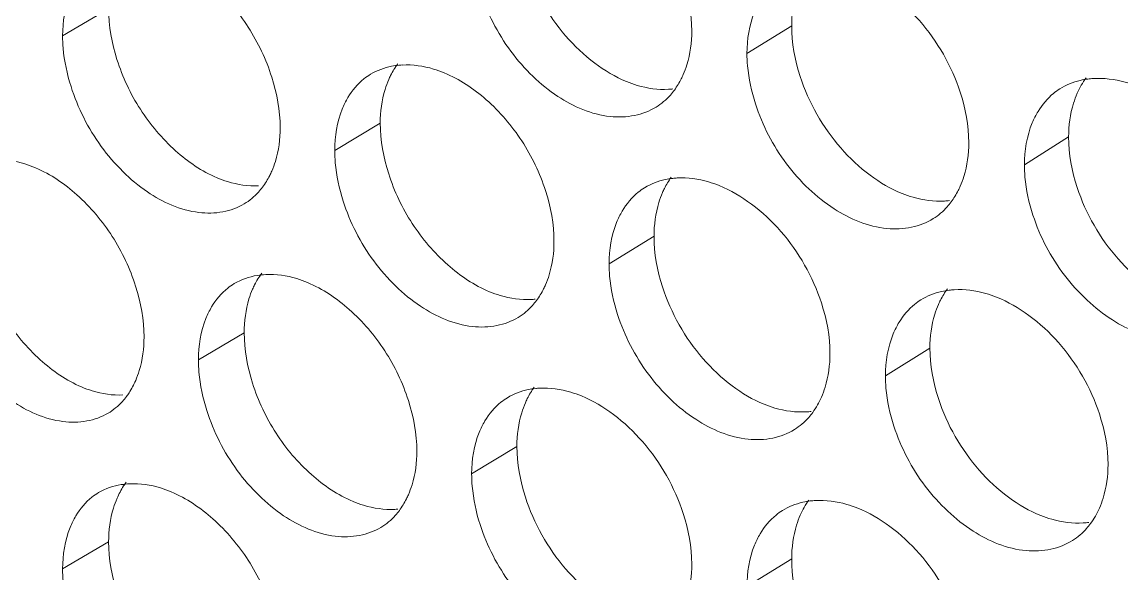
# Model space of a CAD drawing. Header units: millimetres. Extents: x 1177 to 4147, y 93 to 2194.
# Drawn here: x 2615.09 to 2631.35, y 845.47 to 853.62 of the extents above; entities that cross this region are included whole.
import ezdxf

# ---------------------------------------------------------------- set-up
doc = ezdxf.new("R2010")
doc.units = ezdxf.units.MM
doc.header["$LTSCALE"] = 0.1
doc.layers.get('0').update_dxf_attribs({"lineweight": 13})
doc.layers.add('标注', color=251, linetype='Continuous', lineweight=9)

# ---------------------------------------------------------------- blocks, each defined once
blk = doc.blocks.new('02')
at = {"layer": '标注'}
for p, q in [((4506.808, 811.005), (4505.836, 810.434)), ((4521.226, 810.646), (4520.281, 810.064)), ((4512.541, 808.591), (4511.58, 808.015)), ((4527.071, 808.3), (4526.138, 807.713)), ((4518.32, 806.204), (4517.37, 805.624)), ((4509.669, 804.17), (4508.703, 803.596)), ((4524.143, 803.845), (4523.204, 803.26)), ((4515.425, 801.77), (4514.47, 801.191)), ((4506.808, 799.755), (4505.836, 799.184)), ((4506.808, 799.755), (4505.836, 799.184)), ((4521.226, 799.396), (4520.281, 798.814))]:
    blk.add_line(p, q, dxfattribs=at)
for centre, radius, start, end in [((4513.09, 808.168), 1.654, 92.9003, 95.1818), ((4527.696, 807.834), 1.703, 93.4995, 97.4403), ((4518.536, 810.961), 1.657, 273.1165, 276.3409), ((4518.899, 805.766), 1.671, 93.1402, 96.3143), ((4524.353, 808.626), 1.681, 273.3584, 276.8634), ((4524.753, 803.385), 1.695, 93.382, 96.8256), ((4515.644, 806.517), 1.649, 272.9969, 275.7719), ((4515.989, 801.339), 1.662, 93.0207, 95.749), ((4521.439, 804.162), 1.666, 273.2354, 276.9082), ((4521.82, 798.951), 1.68, 93.2591, 96.8777), ((4512.763, 802.08), 1.64, 272.8765, 275.2009), ((4527.279, 801.84), 1.689, 273.4759, 277.4824)]:
    blk.add_arc(centre, radius, start, end, dxfattribs=at)
for points, knots in [([(4519.116, 810.537), (4519.116, 810.898), (4518.939, 811.837), (4518.318, 812.931), (4517.499, 813.704), (4517.029, 813.987), (4516.789, 814.085)], [0, 0, 0, 0, 0.243452, 0.63453, 0.824864, 1, 1, 1, 1]), ([(4515.425, 813.02), (4515.425, 812.659), (4515.6, 811.72), (4516.216, 810.624), (4517.032, 809.85), (4517.5, 809.567), (4517.74, 809.469)], [0, 0, 0, 0, 0.243755, 0.63494, 0.825083, 1, 1, 1, 1]), ([(4510.428, 808.497), (4510.428, 808.858), (4510.288, 809.607), (4509.799, 810.641), (4509.067, 811.503), (4508.45, 811.926), (4508.128, 812.061)], [0, 0, 0, 0, 0.243745, 0.505466, 0.764291, 1, 1, 1, 1]), ([(4506.115, 811.553), (4506.069, 811.476), (4505.898, 811.127), (4505.836, 810.731), (4505.836, 810.434)], [0, 0, 0, 0, 0.232263, 1, 1, 1, 1]), ([(4521.406, 811.568), (4521.376, 811.5), (4521.267, 811.204), (4521.226, 810.886), (4521.226, 810.646)], [0, 0, 0, 0, 0.236256, 1, 1, 1, 1]), ([(4524.963, 808.181), (4524.963, 808.541), (4524.785, 809.48), (4524.159, 810.572), (4523.334, 811.341), (4522.86, 811.621), (4522.619, 811.718)], [0, 0, 0, 0, 0.243126, 0.633835, 0.824352, 1, 1, 1, 1]), ([(4514.648, 811.374), (4514.793, 810.923), (4515.124, 810.277), (4515.744, 809.574), (4516.404, 809.032), (4517.165, 808.703), (4517.903, 808.725), (4518.224, 808.846), (4518.362, 808.931)], [0, 0, 0, 0, 0.285015, 0.426566, 0.56171, 0.798641, 0.902454, 1, 1, 1, 1]), ([(4520.56, 811.177), (4520.514, 811.099), (4520.344, 810.752), (4520.281, 810.359), (4520.281, 810.064)], [0, 0, 0, 0, 0.233434, 1, 1, 1, 1]), ([(4506.808, 811.005), (4506.808, 810.644), (4506.946, 809.895), (4507.432, 808.861), (4508.16, 807.997), (4508.775, 807.574), (4509.096, 807.438)], [0, 0, 0, 0, 0.24405, 0.505923, 0.764587, 1, 1, 1, 1]), ([(4521.226, 810.646), (4521.226, 810.286), (4521.402, 809.347), (4522.024, 808.254), (4522.845, 807.483), (4523.318, 807.203), (4523.559, 807.106)], [0, 0, 0, 0, 0.243429, 0.634245, 0.824571, 1, 1, 1, 1]), ([(4505.836, 810.434), (4505.836, 810.347), (4505.853, 809.986), (4505.93, 809.628), (4506.013, 809.365)], [0, 0, 0, 0, 0.239158, 1, 1, 1, 1]), ([(4518.936, 809.616), (4518.965, 809.684), (4519.074, 809.979), (4519.116, 810.297), (4519.116, 810.537)], [0, 0, 0, 0, 0.236199, 1, 1, 1, 1]), ([(4520.281, 810.064), (4520.281, 809.977), (4520.299, 809.616), (4520.377, 809.259), (4520.461, 808.997)], [0, 0, 0, 0, 0.239348, 1, 1, 1, 1]), ([(4512.941, 809.815), (4512.887, 809.81), (4512.676, 809.78), (4512.472, 809.704), (4512.336, 809.623)], [0, 0, 0, 0, 0.257466, 1, 1, 1, 1]), ([(4512.909, 809.843), (4512.852, 809.767), (4512.786, 809.657), (4512.732, 809.542), (4512.719, 809.512)], [0, 0, 0, 0, 0.743694, 1, 1, 1, 1]), ([(4513.891, 809.654), (4513.817, 809.684), (4513.533, 809.786), (4513.228, 809.831), (4513.007, 809.819)], [0, 0, 0, 0, 0.265915, 1, 1, 1, 1]), ([(4512.336, 809.623), (4512.288, 809.594), (4512.099, 809.463), (4511.948, 809.281), (4511.859, 809.132)], [0, 0, 0, 0, 0.245262, 1, 1, 1, 1]), ([(4512.719, 809.512), (4512.69, 809.444), (4512.582, 809.149), (4512.541, 808.831), (4512.541, 808.591)], [0, 0, 0, 0, 0.235813, 1, 1, 1, 1]), ([(4516.208, 806.1), (4516.208, 806.461), (4516.067, 807.21), (4515.574, 808.241), (4514.836, 809.101), (4514.214, 809.52), (4513.891, 809.654)], [0, 0, 0, 0, 0.243409, 0.504813, 0.763684, 1, 1, 1, 1]), ([(4517.74, 809.469), (4517.814, 809.438), (4518.098, 809.338), (4518.405, 809.294), (4518.626, 809.307)], [0, 0, 0, 0, 0.265516, 1, 1, 1, 1]), ([(4518.75, 809.291), (4518.805, 809.366), (4518.87, 809.474), (4518.923, 809.587), (4518.936, 809.616)], [0, 0, 0, 0, 0.744058, 1, 1, 1, 1]), ([(4527.475, 809.523), (4527.422, 809.516), (4527.215, 809.479), (4527.016, 809.398), (4526.884, 809.315)], [0, 0, 0, 0, 0.256726, 1, 1, 1, 1]), ([(4528.493, 809.379), (4528.417, 809.409), (4528.127, 809.507), (4527.816, 809.548), (4527.592, 809.534)], [0, 0, 0, 0, 0.265131, 1, 1, 1, 1]), ([(4506.013, 809.365), (4506.155, 808.915), (4506.48, 808.271), (4507.089, 807.564), (4507.737, 807.018), (4508.484, 806.681), (4509.215, 806.691), (4509.533, 806.806), (4509.67, 806.888)], [0, 0, 0, 0, 0.286235, 0.428153, 0.563457, 0.799968, 0.903181, 1, 1, 1, 1]), ([(4518.362, 808.931), (4518.475, 809), (4518.612, 809.117), (4518.723, 809.255), (4518.75, 809.291)], [0, 0, 0, 0, 0.744664, 1, 1, 1, 1]), ([(4526.884, 809.315), (4526.838, 809.286), (4526.659, 809.157), (4526.513, 808.983), (4526.427, 808.841)], [0, 0, 0, 0, 0.246012, 1, 1, 1, 1]), ([(4527.253, 809.223), (4527.223, 809.154), (4527.113, 808.859), (4527.071, 808.54), (4527.071, 808.3)], [0, 0, 0, 0, 0.236551, 1, 1, 1, 1]), ([(4511.859, 809.132), (4511.813, 809.055), (4511.643, 808.707), (4511.58, 808.312), (4511.58, 808.015)], [0, 0, 0, 0, 0.232735, 1, 1, 1, 1]), ([(4520.461, 808.997), (4520.608, 808.545), (4520.943, 807.899), (4521.57, 807.197), (4522.239, 806.658), (4523.008, 806.336), (4523.752, 806.366), (4524.075, 806.491), (4524.214, 806.577)], [0, 0, 0, 0, 0.284212, 0.425524, 0.560563, 0.797774, 0.901979, 1, 1, 1, 1]), ([(4526.427, 808.841), (4526.379, 808.763), (4526.203, 808.413), (4526.138, 808.013), (4526.138, 807.713)], [0, 0, 0, 0, 0.233654, 1, 1, 1, 1]), ([(4512.541, 808.591), (4512.541, 808.23), (4512.681, 807.482), (4513.171, 806.449), (4513.905, 805.588), (4514.524, 805.169), (4514.847, 805.035)], [0, 0, 0, 0, 0.243714, 0.505271, 0.763981, 1, 1, 1, 1]), ([(4510.25, 807.578), (4510.28, 807.646), (4510.387, 807.94), (4510.428, 808.258), (4510.428, 808.497)], [0, 0, 0, 0, 0.235754, 1, 1, 1, 1]), ([(4527.071, 808.3), (4527.071, 807.94), (4527.249, 807.002), (4527.876, 805.91), (4528.704, 805.145), (4529.179, 804.867), (4529.422, 804.771)], [0, 0, 0, 0, 0.243106, 0.633556, 0.824063, 1, 1, 1, 1]), ([(4524.782, 807.26), (4524.812, 807.328), (4524.921, 807.623), (4524.963, 807.941), (4524.963, 808.181)], [0, 0, 0, 0, 0.236494, 1, 1, 1, 1]), ([(4505.264, 807.65), (4505.191, 807.681), (4504.912, 807.785), (4504.609, 807.832), (4504.391, 807.822)], [0, 0, 0, 0, 0.266406, 1, 1, 1, 1]), ([(4511.58, 808.015), (4511.58, 807.929), (4511.597, 807.567), (4511.675, 807.21), (4511.758, 806.948)], [0, 0, 0, 0, 0.239233, 1, 1, 1, 1]), ([(4507.555, 804.081), (4507.555, 804.442), (4507.415, 805.191), (4506.928, 806.225), (4506.199, 807.09), (4505.585, 807.514), (4505.264, 807.65)], [0, 0, 0, 0, 0.243914, 0.505794, 0.764596, 1, 1, 1, 1]), ([(4510.058, 807.242), (4510.115, 807.319), (4510.183, 807.43), (4510.237, 807.547), (4510.25, 807.578)], [0, 0, 0, 0, 0.74354, 1, 1, 1, 1]), ([(4526.138, 807.713), (4526.138, 807.627), (4526.155, 807.266), (4526.234, 806.909), (4526.319, 806.647)], [0, 0, 0, 0, 0.239426, 1, 1, 1, 1]), ([(4509.096, 807.438), (4509.169, 807.408), (4509.449, 807.305), (4509.753, 807.259), (4509.971, 807.27)], [0, 0, 0, 0, 0.265996, 1, 1, 1, 1]), ([(4518.715, 807.427), (4518.662, 807.421), (4518.455, 807.388), (4518.255, 807.311), (4518.122, 807.23)], [0, 0, 0, 0, 0.257038, 1, 1, 1, 1]), ([(4518.684, 807.45), (4518.63, 807.375), (4518.565, 807.268), (4518.512, 807.155), (4518.499, 807.126)], [0, 0, 0, 0, 0.744038, 1, 1, 1, 1]), ([(4519.698, 807.273), (4519.624, 807.303), (4519.338, 807.404), (4519.03, 807.447), (4518.807, 807.435)], [0, 0, 0, 0, 0.265596, 1, 1, 1, 1]), ([(4509.67, 806.888), (4509.782, 806.955), (4509.92, 807.07), (4510.031, 807.206), (4510.058, 807.242)], [0, 0, 0, 0, 0.744409, 1, 1, 1, 1]), ([(4518.122, 807.23), (4518.074, 807.2), (4517.887, 807.068), (4517.737, 806.887), (4517.649, 806.738)], [0, 0, 0, 0, 0.245477, 1, 1, 1, 1]), ([(4518.499, 807.126), (4518.469, 807.058), (4518.361, 806.762), (4518.32, 806.444), (4518.32, 806.204)], [0, 0, 0, 0, 0.236109, 1, 1, 1, 1]), ([(4522.034, 803.73), (4522.034, 804.091), (4521.856, 805.03), (4521.233, 806.123), (4520.411, 806.894), (4519.939, 807.175), (4519.698, 807.273)], [0, 0, 0, 0, 0.243289, 0.634182, 0.824608, 1, 1, 1, 1]), ([(4524.591, 806.929), (4524.647, 807.005), (4524.714, 807.114), (4524.769, 807.23), (4524.782, 807.26)], [0, 0, 0, 0, 0.744156, 1, 1, 1, 1]), ([(4511.758, 806.948), (4511.902, 806.497), (4512.231, 805.852), (4512.847, 805.147), (4513.504, 804.604), (4514.26, 804.272), (4514.996, 804.29), (4515.316, 804.409), (4515.454, 804.493)], [0, 0, 0, 0, 0.28542, 0.427092, 0.562289, 0.79908, 0.902694, 1, 1, 1, 1]), ([(4523.559, 807.106), (4523.633, 807.076), (4523.92, 806.977), (4524.229, 806.935), (4524.452, 806.948)], [0, 0, 0, 0, 0.265204, 1, 1, 1, 1]), ([(4524.214, 806.577), (4524.323, 806.645), (4524.456, 806.76), (4524.565, 806.894), (4524.591, 806.929)], [0, 0, 0, 0, 0.745099, 1, 1, 1, 1]), ([(4517.649, 806.738), (4517.603, 806.661), (4517.433, 806.314), (4517.37, 805.92), (4517.37, 805.624)], [0, 0, 0, 0, 0.233202, 1, 1, 1, 1]), ([(4526.319, 806.647), (4526.467, 806.195), (4526.807, 805.548), (4527.441, 804.849), (4528.118, 804.312), (4528.895, 803.996), (4529.645, 804.034), (4529.97, 804.163), (4530.11, 804.252)], [0, 0, 0, 0, 0.283418, 0.424493, 0.559431, 0.79692, 0.901513, 1, 1, 1, 1]), ([(4503.958, 806.597), (4503.958, 806.236), (4504.096, 805.487), (4504.579, 804.452), (4505.304, 803.586), (4505.917, 803.161), (4506.237, 803.025)], [0, 0, 0, 0, 0.244219, 0.506251, 0.764892, 1, 1, 1, 1]), ([(4518.32, 806.204), (4518.32, 805.844), (4518.495, 804.905), (4519.114, 803.81), (4519.933, 803.038), (4520.403, 802.757), (4520.644, 802.659)], [0, 0, 0, 0, 0.243591, 0.634592, 0.824826, 1, 1, 1, 1]), ([(4516.029, 805.18), (4516.059, 805.248), (4516.167, 805.543), (4516.208, 805.86), (4516.208, 806.1)], [0, 0, 0, 0, 0.236051, 1, 1, 1, 1]), ([(4517.37, 805.624), (4517.37, 805.537), (4517.387, 805.176), (4517.465, 804.819), (4517.549, 804.557)], [0, 0, 0, 0, 0.23931, 1, 1, 1, 1]), ([(4510.123, 805.397), (4510.064, 805.394), (4509.833, 805.371), (4509.608, 805.293), (4509.46, 805.205)], [0, 0, 0, 0, 0.258753, 1, 1, 1, 1]), ([(4510.038, 805.425), (4509.981, 805.348), (4509.913, 805.237), (4509.859, 805.12), (4509.846, 805.09)], [0, 0, 0, 0, 0.74352, 1, 1, 1, 1]), ([(4511.004, 805.229), (4510.93, 805.26), (4510.648, 805.362), (4510.343, 805.408), (4510.123, 805.397)], [0, 0, 0, 0, 0.266077, 1, 1, 1, 1]), ([(4509.46, 805.205), (4509.412, 805.176), (4509.222, 805.045), (4509.07, 804.863), (4508.981, 804.714)], [0, 0, 0, 0, 0.245151, 1, 1, 1, 1]), ([(4509.846, 805.09), (4509.817, 805.022), (4509.709, 804.727), (4509.669, 804.41), (4509.669, 804.17)], [0, 0, 0, 0, 0.235665, 1, 1, 1, 1]), ([(4513.313, 801.67), (4513.313, 802.031), (4513.172, 802.78), (4512.681, 803.813), (4511.946, 804.674), (4511.327, 805.094), (4511.004, 805.229)], [0, 0, 0, 0, 0.243576, 0.505139, 0.763987, 1, 1, 1, 1]), ([(4514.847, 805.035), (4514.921, 805.005), (4515.204, 804.903), (4515.51, 804.859), (4515.73, 804.871)], [0, 0, 0, 0, 0.265674, 1, 1, 1, 1]), ([(4515.841, 804.851), (4515.897, 804.927), (4515.963, 805.036), (4516.016, 805.15), (4516.029, 805.18)], [0, 0, 0, 0, 0.743887, 1, 1, 1, 1]), ([(4524.551, 805.068), (4524.497, 805.062), (4524.288, 805.026), (4524.086, 804.947), (4523.953, 804.863)], [0, 0, 0, 0, 0.256955, 1, 1, 1, 1]), ([(4524.514, 805.097), (4524.458, 805.021), (4524.391, 804.912), (4524.337, 804.796), (4524.324, 804.767)], [0, 0, 0, 0, 0.744132, 1, 1, 1, 1]), ([(4525.55, 804.92), (4525.475, 804.95), (4525.187, 805.049), (4524.876, 805.091), (4524.653, 805.077)], [0, 0, 0, 0, 0.265285, 1, 1, 1, 1]), ([(4503.157, 804.959), (4503.298, 804.51), (4503.621, 803.865), (4504.227, 803.158), (4504.871, 802.611), (4505.614, 802.271), (4506.341, 802.277), (4506.658, 802.39), (4506.795, 802.47)], [0, 0, 0, 0, 0.286646, 0.428688, 0.564047, 0.800418, 0.903427, 1, 1, 1, 1]), ([(4515.454, 804.493), (4515.566, 804.561), (4515.703, 804.678), (4515.814, 804.815), (4515.841, 804.851)], [0, 0, 0, 0, 0.744581, 1, 1, 1, 1]), ([(4523.953, 804.863), (4523.907, 804.834), (4523.727, 804.706), (4523.581, 804.533), (4523.494, 804.391)], [0, 0, 0, 0, 0.245938, 1, 1, 1, 1]), ([(4527.903, 801.388), (4527.903, 801.749), (4527.725, 802.688), (4527.096, 803.778), (4526.268, 804.545), (4525.793, 804.823), (4525.55, 804.92)], [0, 0, 0, 0, 0.242965, 0.633489, 0.824097, 1, 1, 1, 1]), ([(4508.981, 804.714), (4508.935, 804.637), (4508.765, 804.288), (4508.703, 803.893), (4508.703, 803.596)], [0, 0, 0, 0, 0.2325, 1, 1, 1, 1]), ([(4517.549, 804.557), (4517.695, 804.106), (4518.028, 803.46), (4518.651, 802.757), (4519.316, 802.216), (4520.081, 801.891), (4520.822, 801.917), (4521.144, 802.04), (4521.283, 802.126)], [0, 0, 0, 0, 0.284613, 0.426043, 0.561135, 0.798206, 0.902216, 1, 1, 1, 1]), ([(4524.324, 804.767), (4524.294, 804.699), (4524.185, 804.403), (4524.143, 804.085), (4524.143, 803.845)], [0, 0, 0, 0, 0.236404, 1, 1, 1, 1]), ([(4523.494, 804.391), (4523.447, 804.313), (4523.27, 803.962), (4523.204, 803.56), (4523.204, 803.26)], [0, 0, 0, 0, 0.233396, 1, 1, 1, 1]), ([(4509.669, 804.17), (4509.669, 803.809), (4509.808, 803.06), (4510.296, 802.026), (4511.027, 801.164), (4511.644, 800.743), (4511.966, 800.608)], [0, 0, 0, 0, 0.243882, 0.505596, 0.764283, 1, 1, 1, 1]), ([(4507.378, 803.162), (4507.407, 803.23), (4507.514, 803.524), (4507.555, 803.841), (4507.555, 804.081)], [0, 0, 0, 0, 0.235606, 1, 1, 1, 1]), ([(4521.853, 802.81), (4521.883, 802.878), (4521.992, 803.173), (4522.034, 803.491), (4522.034, 803.73)], [0, 0, 0, 0, 0.236346, 1, 1, 1, 1]), ([(4524.143, 803.845), (4524.143, 803.484), (4524.32, 802.546), (4524.944, 801.454), (4525.769, 800.686), (4526.243, 800.407), (4526.485, 800.31)], [0, 0, 0, 0, 0.243267, 0.6339, 0.824316, 1, 1, 1, 1]), ([(4508.703, 803.596), (4508.703, 803.51), (4508.719, 803.148), (4508.797, 802.79), (4508.88, 802.528)], [0, 0, 0, 0, 0.239196, 1, 1, 1, 1]), ([(4507.183, 802.823), (4507.202, 802.848), (4507.277, 802.955), (4507.339, 803.071), (4507.378, 803.162)], [0, 0, 0, 0, 0.244103, 1, 1, 1, 1]), ([(4523.204, 803.26), (4523.204, 803.173), (4523.221, 802.812), (4523.3, 802.455), (4523.385, 802.194)], [0, 0, 0, 0, 0.239387, 1, 1, 1, 1]), ([(4506.237, 803.025), (4506.31, 802.994), (4506.589, 802.891), (4506.891, 802.845), (4507.109, 802.855)], [0, 0, 0, 0, 0.26616, 1, 1, 1, 1]), ([(4515.823, 802.993), (4515.769, 802.987), (4515.56, 802.956), (4515.358, 802.879), (4515.224, 802.798)], [0, 0, 0, 0, 0.257249, 1, 1, 1, 1]), ([(4515.791, 803.018), (4515.735, 802.943), (4515.67, 802.834), (4515.616, 802.72), (4515.604, 802.69)], [0, 0, 0, 0, 0.743867, 1, 1, 1, 1]), ([(4516.789, 802.835), (4516.715, 802.865), (4516.43, 802.966), (4516.123, 803.01), (4515.901, 802.999)], [0, 0, 0, 0, 0.265755, 1, 1, 1, 1]), ([(4506.795, 802.47), (4506.907, 802.537), (4507.045, 802.651), (4507.156, 802.787), (4507.183, 802.823)], [0, 0, 0, 0, 0.744319, 1, 1, 1, 1]), ([(4515.224, 802.798), (4515.176, 802.769), (4514.988, 802.637), (4514.837, 802.456), (4514.748, 802.307)], [0, 0, 0, 0, 0.24537, 1, 1, 1, 1]), ([(4519.116, 799.287), (4519.116, 799.648), (4518.939, 800.587), (4518.318, 801.681), (4517.499, 802.454), (4517.029, 802.737), (4516.789, 802.835)], [0, 0, 0, 0, 0.243452, 0.63453, 0.824864, 1, 1, 1, 1]), ([(4508.88, 802.528), (4509.023, 802.078), (4509.35, 801.433), (4509.962, 800.727), (4510.615, 800.183), (4511.366, 799.848), (4512.099, 799.862), (4512.418, 799.979), (4512.556, 800.062)], [0, 0, 0, 0, 0.285826, 0.427621, 0.562871, 0.799523, 0.902937, 1, 1, 1, 1]), ([(4515.604, 802.69), (4515.574, 802.622), (4515.466, 802.327), (4515.425, 802.009), (4515.425, 801.77)], [0, 0, 0, 0, 0.235961, 1, 1, 1, 1]), ([(4520.644, 802.659), (4520.718, 802.629), (4521.004, 802.529), (4521.311, 802.486), (4521.533, 802.499)], [0, 0, 0, 0, 0.265359, 1, 1, 1, 1]), ([(4521.283, 802.126), (4521.395, 802.195), (4521.532, 802.313), (4521.643, 802.451), (4521.669, 802.488)], [0, 0, 0, 0, 0.744745, 1, 1, 1, 1]), ([(4514.748, 802.307), (4514.702, 802.23), (4514.532, 801.882), (4514.47, 801.487), (4514.47, 801.191)], [0, 0, 0, 0, 0.232969, 1, 1, 1, 1]), ([(4523.385, 802.194), (4523.532, 801.741), (4523.869, 801.095), (4524.5, 800.395), (4525.173, 799.857), (4525.946, 799.537), (4526.693, 799.571), (4527.017, 799.698), (4527.156, 799.786)], [0, 0, 0, 0, 0.283814, 0.425007, 0.559995, 0.797345, 0.901745, 1, 1, 1, 1]), ([(4515.425, 801.77), (4515.425, 801.409), (4515.6, 800.47), (4516.216, 799.374), (4517.032, 798.6), (4517.5, 798.317), (4517.74, 798.219)], [0, 0, 0, 0, 0.243755, 0.63494, 0.825083, 1, 1, 1, 1]), ([(4513.134, 800.751), (4513.164, 800.818), (4513.272, 801.113), (4513.313, 801.431), (4513.313, 801.67)], [0, 0, 0, 0, 0.235903, 1, 1, 1, 1]), ([(4527.721, 800.467), (4527.752, 800.535), (4527.861, 800.83), (4527.903, 801.148), (4527.903, 801.388)], [0, 0, 0, 0, 0.236641, 1, 1, 1, 1]), ([(4514.47, 801.191), (4514.47, 801.105), (4514.487, 800.743), (4514.564, 800.386), (4514.648, 800.124)], [0, 0, 0, 0, 0.239271, 1, 1, 1, 1]), ([(4507.251, 800.981), (4507.192, 800.978), (4506.965, 800.956), (4506.741, 800.88), (4506.595, 800.794)], [0, 0, 0, 0, 0.258729, 1, 1, 1, 1]), ([(4507.251, 800.981), (4507.192, 800.978), (4506.965, 800.956), (4506.741, 800.88), (4506.595, 800.794)], [0, 0, 0, 0, 0.258729, 1, 1, 1, 1]), ([(4507.178, 801.013), (4507.159, 800.987), (4507.084, 800.881), (4507.023, 800.765), (4506.984, 800.675)], [0, 0, 0, 0, 0.244083, 1, 1, 1, 1]), ([(4507.178, 801.013), (4507.159, 800.987), (4507.084, 800.881), (4507.023, 800.765), (4506.984, 800.675)], [0, 0, 0, 0, 0.244083, 1, 1, 1, 1]), ([(4508.128, 800.811), (4508.055, 800.842), (4507.774, 800.945), (4507.471, 800.991), (4507.251, 800.981)], [0, 0, 0, 0, 0.26624, 1, 1, 1, 1]), ([(4508.128, 800.811), (4508.055, 800.842), (4507.774, 800.945), (4507.471, 800.991), (4507.251, 800.981)], [0, 0, 0, 0, 0.26624, 1, 1, 1, 1]), ([(4506.595, 800.794), (4506.547, 800.765), (4506.356, 800.635), (4506.204, 800.452), (4506.115, 800.303)], [0, 0, 0, 0, 0.245038, 1, 1, 1, 1]), ([(4506.595, 800.794), (4506.547, 800.765), (4506.356, 800.635), (4506.204, 800.452), (4506.115, 800.303)], [0, 0, 0, 0, 0.245038, 1, 1, 1, 1]), ([(4506.984, 800.675), (4506.955, 800.607), (4506.848, 800.312), (4506.808, 799.995), (4506.808, 799.755)], [0, 0, 0, 0, 0.235516, 1, 1, 1, 1]), ([(4506.984, 800.675), (4506.955, 800.607), (4506.848, 800.312), (4506.808, 799.995), (4506.808, 799.755)], [0, 0, 0, 0, 0.235516, 1, 1, 1, 1]), ([(4510.428, 797.247), (4510.428, 797.608), (4510.288, 798.357), (4509.799, 799.391), (4509.067, 800.253), (4508.45, 800.676), (4508.128, 800.811)], [0, 0, 0, 0, 0.243745, 0.505466, 0.764291, 1, 1, 1, 1]), ([(4510.428, 797.247), (4510.428, 797.608), (4510.288, 798.357), (4509.799, 799.391), (4509.067, 800.253), (4508.45, 800.676), (4508.128, 800.811)], [0, 0, 0, 0, 0.243745, 0.505466, 0.764291, 1, 1, 1, 1]), ([(4511.966, 800.608), (4512.039, 800.578), (4512.321, 800.476), (4512.625, 800.431), (4512.845, 800.442)], [0, 0, 0, 0, 0.265834, 1, 1, 1, 1]), ([(4512.944, 800.418), (4513, 800.495), (4513.067, 800.605), (4513.121, 800.72), (4513.134, 800.751)], [0, 0, 0, 0, 0.743715, 1, 1, 1, 1]), ([(4521.619, 800.618), (4521.566, 800.612), (4521.361, 800.577), (4521.163, 800.499), (4521.032, 800.418)], [0, 0, 0, 0, 0.256832, 1, 1, 1, 1]), ([(4522.619, 800.468), (4522.544, 800.498), (4522.257, 800.598), (4521.947, 800.64), (4521.724, 800.628)], [0, 0, 0, 0, 0.26544, 1, 1, 1, 1]), ([(4512.556, 800.062), (4512.668, 800.13), (4512.806, 800.245), (4512.917, 800.382), (4512.944, 800.418)], [0, 0, 0, 0, 0.744496, 1, 1, 1, 1]), ([(4521.032, 800.418), (4520.984, 800.389), (4520.798, 800.256), (4520.648, 800.075), (4520.56, 799.927)], [0, 0, 0, 0, 0.245581, 1, 1, 1, 1]), ([(4524.963, 796.931), (4524.963, 797.291), (4524.785, 798.23), (4524.159, 799.322), (4523.334, 800.091), (4522.86, 800.371), (4522.619, 800.468)], [0, 0, 0, 0, 0.243126, 0.633835, 0.824352, 1, 1, 1, 1]), ([(4506.115, 800.303), (4506.069, 800.226), (4505.898, 799.877), (4505.836, 799.481), (4505.836, 799.184)], [0, 0, 0, 0, 0.232263, 1, 1, 1, 1]), ([(4506.115, 800.303), (4506.069, 800.226), (4505.898, 799.877), (4505.836, 799.481), (4505.836, 799.184)], [0, 0, 0, 0, 0.232263, 1, 1, 1, 1]), ([(4521.406, 800.318), (4521.376, 800.25), (4521.267, 799.954), (4521.226, 799.636), (4521.226, 799.396)], [0, 0, 0, 0, 0.236256, 1, 1, 1, 1]), ([(4526.485, 800.31), (4526.56, 800.281), (4526.848, 800.182), (4527.158, 800.141), (4527.381, 800.154)], [0, 0, 0, 0, 0.265051, 1, 1, 1, 1]), ([(4514.648, 800.124), (4514.793, 799.673), (4515.124, 799.027), (4515.744, 798.324), (4516.404, 797.782), (4517.165, 797.453), (4517.903, 797.475), (4518.224, 797.596), (4518.362, 797.681)], [0, 0, 0, 0, 0.285015, 0.426566, 0.56171, 0.798641, 0.902454, 1, 1, 1, 1]), ([(4520.56, 799.927), (4520.514, 799.849), (4520.344, 799.502), (4520.281, 799.109), (4520.281, 798.814)], [0, 0, 0, 0, 0.233434, 1, 1, 1, 1]), ([(4527.156, 799.786), (4527.265, 799.855), (4527.399, 799.97), (4527.507, 800.105), (4527.534, 800.141)], [0, 0, 0, 0, 0.745148, 1, 1, 1, 1]), ([(4506.808, 799.755), (4506.808, 799.394), (4506.946, 798.645), (4507.432, 797.611), (4508.16, 796.747), (4508.775, 796.324), (4509.096, 796.188)], [0, 0, 0, 0, 0.24405, 0.505923, 0.764587, 1, 1, 1, 1]), ([(4506.808, 799.755), (4506.808, 799.394), (4506.946, 798.645), (4507.432, 797.611), (4508.16, 796.747), (4508.775, 796.324), (4509.096, 796.188)], [0, 0, 0, 0, 0.24405, 0.505923, 0.764587, 1, 1, 1, 1]), ([(4518.936, 798.366), (4518.965, 798.434), (4519.074, 798.729), (4519.116, 799.047), (4519.116, 799.287)], [0, 0, 0, 0, 0.236199, 1, 1, 1, 1]), ([(4521.226, 799.396), (4521.226, 799.036), (4521.402, 798.097), (4522.024, 797.004), (4522.845, 796.233), (4523.318, 795.953), (4523.559, 795.856)], [0, 0, 0, 0, 0.243429, 0.634245, 0.824571, 1, 1, 1, 1]), ([(4505.836, 799.184), (4505.836, 799.097), (4505.853, 798.736), (4505.93, 798.378), (4506.013, 798.115)], [0, 0, 0, 0, 0.239158, 1, 1, 1, 1]), ([(4505.836, 799.184), (4505.836, 799.097), (4505.853, 798.736), (4505.93, 798.378), (4506.013, 798.115)], [0, 0, 0, 0, 0.239158, 1, 1, 1, 1])]:
    blk.add_open_spline(points, degree=3, knots=knots, dxfattribs=at)
for points in [[(4527.44, 809.548), (4527.365, 809.447), (4527.303, 809.337), (4527.253, 809.223)], [(4521.669, 802.488), (4521.742, 802.588), (4521.804, 802.697), (4521.853, 802.81)], [(4521.589, 800.639), (4521.516, 800.539), (4521.455, 800.431), (4521.406, 800.318)], [(4527.534, 800.141), (4527.608, 800.242), (4527.671, 800.352), (4527.721, 800.467)]]:
    blk.add_open_spline(points, degree=3, dxfattribs=at)

msp = doc.modelspace()

# ---------------------------------------------------------------- block references
at = {"xscale": 0.7, "yscale": 0.7, "zscale": 0.7}
msp.add_blockref('02', (-538.391, 286.112), dxfattribs=at)

doc.saveas('drawing.dxf')
